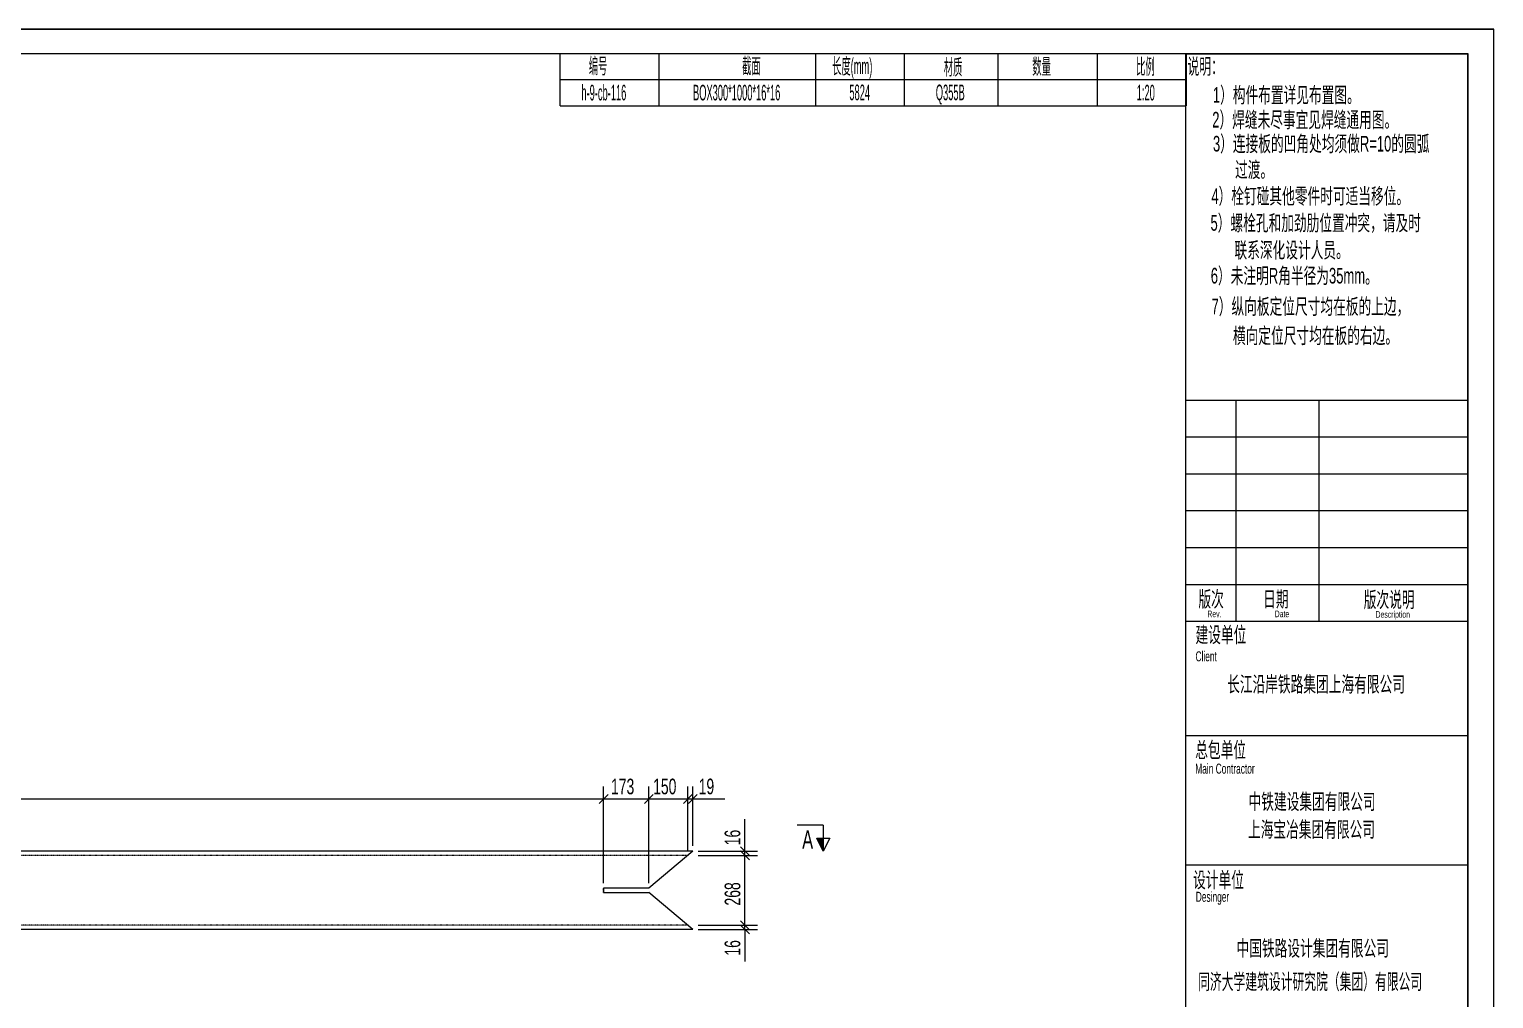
# Model space of a CAD drawing. Header units: millimetres. Extents: x 48 to 11980, y 100 to 8500.
# Drawn here: x 6364 to 11980, y 4785 to 8500 of the extents above; entities that cross this region are included whole.
import ezdxf

# ---------------------------------------------------------------- set-up
doc = ezdxf.new("R2010")
doc.units = ezdxf.units.MM
doc.linetypes.add('XKITLINE00', pattern=[0])
doc.linetypes.add('XKITLINE04', pattern=[3, 0.5, -0.5, 0.5, -0.5, 0.5, -0.5])
for name, color, linetype, lineweight in [('DrawingSheet', 5, 'Continuous', 0), ('OtherObjectType', 1, 'Continuous', 0), ('Part', 2, 'Continuous', 0), ('Section', 6, 'Continuous', 0), ('Z-DIMENSIONS', 1, 'Continuous', 0)]:
    doc.layers.add(name, color=color, linetype=linetype, lineweight=lineweight)
doc.styles.add('$TD_AUDIT_GENERATED_(CE)', font='ARIAL.TTF')
doc.styles.add('$TD_AUDIT_GENERATED_(E2)', font='ARIAL.TTF')
doc.styles.add('Arial', font='arial.ttf')
doc.styles.add('romsim', font='ARIAL.TTF')

# ---------------------------------------------------------------- blocks, each defined once
blk = doc.blocks.new('*A1')
at = {"layer": 'Part', "color": 4, "linetype": 'XKITLINE00', "lineweight": 0}
for p, q in [((8908.8, 5350), (3085, 5350)), ((8908.8, 5350), (8740.3, 5208)), ((8740.3, 5208), (8566.8, 5208)), ((8566.8, 5208), (8566.8, 5192)), ((8566.8, 5192), (8740.3, 5192)), ((8908.8, 5050), (8740.3, 5192)), ((8908.8, 5050), (3085, 5050))]:
    blk.add_line(p, q, dxfattribs=at)
at = {"layer": 'Part', "color": 7, "linetype": 'XKITLINE04', "lineweight": 0}
for p, q in [((8889.8, 5334), (3104, 5334)), ((8566.8, 5192), (8566.8, 5208)), ((8889.8, 5066), (3104, 5066))]:
    blk.add_line(p, q, dxfattribs=at)
blk = doc.blocks.new('*A3')
at = {"layer": 'DrawingSheet', "color": 5, "linetype": 'XKITLINE00', "lineweight": 0}
for p, q in [((11980, 8500), (100, 8500)), ((11980, 100), (11980, 8500))]:
    blk.add_line(p, q, dxfattribs=at)
blk = doc.blocks.new('*A4')
at = {"layer": 'OtherObjectType', "color": 7, "linetype": 'XKITLINE00', "lineweight": 0}
for p, q in [((8400, 8207), (8400, 8407)), ((8400, 8407), (10800, 8407)), ((8780, 8207), (8780, 8407)), ((9380, 8207), (9380, 8407)), ((9720, 8207), (9720, 8407)), ((10080, 8207), (10080, 8407)), ((10460, 8207), (10460, 8407)), ((10800, 8407), (10800, 8207)), ((8400, 8307), (10800, 8307)), ((8400, 8207), (10800, 8207))]:
    blk.add_line(p, q, dxfattribs=at)
at = {"layer": 'OtherObjectType', "color": 7, "width": 0.425}
for s, style, p in [('\\M+5B1E0\\M+5BAC5', 'Arial', (8509.8, 8329.8)), ('\\M+5BDD8\\M+5C3E6', 'Arial', (9097.7, 8329.7)), ('\\M+5B3A4\\M+5B6C8(mm)', 'Arial', (9442.7, 8328.8)), ('\\M+5B2C4\\M+5D6CA', 'Arial', (9871, 8325.4)), ('\\M+5CAFD\\M+5C1BF', 'Arial', (10210.7, 8327.7)), ('\\M+5B1C8\\M+5C0FD', 'Arial', (10608.9, 8327.4)), ('h-9-cb-116', '$TD_AUDIT_GENERATED_(CE)', (8481.4, 8227.5)), ('BOX300*1000*16*16', '$TD_AUDIT_GENERATED_(CE)', (8909.6, 8227.3)), ('5824', '$TD_AUDIT_GENERATED_(CE)', (9509.1, 8228.2)), ('Q355B', '$TD_AUDIT_GENERATED_(CE)', (9840.6, 8228)), ('1:20', '$TD_AUDIT_GENERATED_(CE)', (10611.2, 8227.5))]:
    blk.add_text(s, height=60, dxfattribs=dict(at, style=style)).set_placement(p)
blk = doc.blocks.new('*A5')
at = {"layer": 'OtherObjectType', "color": 7, "linetype": 'XKITLINE00', "lineweight": 0}
for p, q in [((100, 8500), (11980, 8500)), ((11980, 100), (11980, 8500)), ((360.1, 8407), (11880.6, 8407)), ((10798, 8406), (10798, 192)), ((10798, 8406), (11879.4, 8406)), ((11879.4, 8406), (11879.4, 192)), ((11880.6, 8407), (11880.6, 193)), ((10798, 7078.9), (11879.4, 7078.9)), ((10991.1, 7078.9), (10991.1, 6231.3)), ((11309, 7078.9), (11309, 6231.3)), ((10798, 6937.6), (11879.4, 6937.6)), ((10798, 6796.4), (11879.4, 6796.4)), ((10798, 6655.1), (11879.4, 6655.1)), ((10798, 6513.8), (11879.4, 6513.8)), ((10798, 6372.6), (11879.4, 6372.6)), ((10798, 6231.3), (11879.4, 6231.3)), ((10798, 5793.3), (11879.4, 5793.3)), ((10798, 5297.3), (11879.4, 5297.3))]:
    blk.add_line(p, q, dxfattribs=at)
at = {"layer": 'OtherObjectType', "color": 7, "style": '$TD_AUDIT_GENERATED_(E2)'}
for s, height, width, p in [('\\M+5CBB5\\M+5C3F7\\M+5A3BA', 60, 0.553327, (10805.8, 8328)), ('1\\M+5A3A9\\M+5B9B9\\M+5BCFE\\M+5B2BC\\M+5D6C3\\M+5CFEA\\M+5BCFB\\M+5B2BC\\M+5D6C3\\M+5CDBC\\M+5A1A3', 60, 0.595, (10903, 8218.4)), ('2\\M+5A3A9\\M+5BAB8\\M+5B7EC\\M+5CEB4\\M+5BEA1\\M+5CAC2\\M+5D2CB\\M+5BCFB\\M+5BAB8\\M+5B7EC\\M+5CDA8\\M+5D3C3\\M+5CDBC\\M+5A1A3', 60, 0.595, (10900.6, 8123.6)), ('3\\M+5A3A9\\M+5C1AC\\M+5BDD3\\M+5B0E5\\M+5B5C4\\M+5B0BC\\M+5BDC7\\M+5B4A6\\M+5BEF9\\M+5D0EB\\M+5D7F6R=10\\M+5B5C4\\M+5D4B2\\M+5BBA1', 60, 0.595, (10903.4, 8031.6)), ('\\M+5B9FD\\M+5B6C9\\M+5A1A3', 60, 0.595, (10988, 7932)), ('4\\M+5A3A9\\M+5CBA8\\M+5B6A4\\M+5C5F6\\M+5C6E4\\M+5CBFB\\M+5C1E3\\M+5BCFE\\M+5CAB1\\M+5BFC9\\M+5CACA\\M+5B5B1\\M+5D2C6\\M+5CEBB\\M+5A1A3', 60, 0.595, (10897.4, 7830.8)), ('5\\M+5A3A9\\M+5C2DD\\M+5CBA8\\M+5BFD7\\M+5BACD\\M+5BCD3\\M+5BEA2\\M+5C0DF\\M+5CEBB\\M+5D6C3\\M+5B3E5\\M+5CDBB\\M+5A3AC\\M+5C7EB\\M+5BCB0\\M+5CAB1', 60, 0.595, (10894, 7728)), ('\\M+5C1AA\\M+5CFB5\\M+5C9EE\\M+5BBAF\\M+5C9E8\\M+5BCC6\\M+5C8CB\\M+5D4B1\\M+5A1A3', 60, 0.595, (10986, 7624)), ('6\\M+5A3A9\\M+5CEB4\\M+5D7A2\\M+5C3F7R\\M+5BDC7\\M+5B0EB\\M+5BEB6\\M+5CEAA35mm\\M+5A1A3', 60, 0.595, (10895, 7525.7)), ('7\\M+5A3A9\\M+5D7DD\\M+5CFF2\\M+5B0E5\\M+5B6A8\\M+5CEBB\\M+5B3DF\\M+5B4E7\\M+5BEF9\\M+5D4DA\\M+5B0E5\\M+5B5C4\\M+5C9CF\\M+5B1DF\\M+5A3AC', 60, 0.595, (10898, 7408)), ('\\M+5BAE1\\M+5CFF2\\M+5B6A8\\M+5CEBB\\M+5B3DF\\M+5B4E7\\M+5BEF9\\M+5D4DA\\M+5B0E5\\M+5B5C4\\M+5D3D2\\M+5B1DF\\M+5A1A3', 60, 0.595, (10980, 7296)), ('\\M+5B0E6\\M+5B4CE', 60, 0.595, (10847.7, 6286.3)), ('\\M+5C8D5\\M+5C6DA', 60, 0.595, (11096, 6286.3)), ('\\M+5B0E6\\M+5B4CE\\M+5CBB5\\M+5C3F7', 60, 0.595, (11481.7, 6284.3)), ('Rev.', 25.43, 0.595, (10881.8, 6246.7)), ('Date', 25.43, 0.595, (11140.1, 6246.7)), ('Description', 25.427, 0.595, (11526.9, 6244.7)), ('\\M+5BDA8\\M+5C9E8\\M+5B5A5\\M+5CEBB', 60, 0.595, (10836.5, 6149.7)), ('Client', 38.54, 0.595, (10836.5, 6077.5)), ('\\M+5B3A4\\M+5BDAD\\M+5D1D8\\M+5B0B6\\M+5CCFA\\M+5C2B7\\M+5BCAF\\M+5CDC5\\M+5C9CF\\M+5BAA3\\M+5D3D0\\M+5CFDE\\M+5B9AB\\M+5CBBE', 60, 0.595, (10957.9, 5960)), ('\\M+5D7DC\\M+5B0FC\\M+5B5A5\\M+5CEBB', 60, 0.595, (10835.5, 5708.3)), ('Main Contractor', 38.545, 0.595, (10835.5, 5647)), ('\\M+5D6D0\\M+5CCFA\\M+5BDA8\\M+5C9E8\\M+5BCAF\\M+5CDC5\\M+5D3D0\\M+5CFDE\\M+5B9AB\\M+5CBBE', 60, 0.595, (11040, 5510)), ('\\M+5C9CF\\M+5BAA3\\M+5B1A6\\M+5D2B1\\M+5BCAF\\M+5CDC5\\M+5D3D0\\M+5CFDE\\M+5B9AB\\M+5CBBE', 60, 0.595, (11037.8, 5403.4)), ('\\M+5C9E8\\M+5BCC6\\M+5B5A5\\M+5CEBB', 60, 0.595, (10827.4, 5210)), ('Desinger', 38.54, 0.595, (10837.5, 5155.9)), ('\\M+5D6D0\\M+5B9FA\\M+5CCFA\\M+5C2B7\\M+5C9E8\\M+5BCC6\\M+5BCAF\\M+5CDC5\\M+5D3D0\\M+5CFDE\\M+5B9AB\\M+5CBBE', 60, 0.595, (10994, 4948)), ('\\M+5CDAC\\M+5BCC3\\M+5B4F3\\M+5D1A7\\M+5BDA8\\M+5D6FE\\M+5C9E8\\M+5BCC6\\M+5D1D0\\M+5BEBF\\M+5D4BA\\M+5A3A8\\M+5BCAF\\M+5CDC5\\M+5A3A9\\M+5D3D0\\M+5CFDE\\M+5B9AB\\M+5CBBE', 60, 0.5525, (10846.5, 4820))]:
    blk.add_text(s, height=height, dxfattribs=dict(at, width=width)).set_placement(p)
blk = doc.blocks.new('*A6')
at = {"layer": 'Z-DIMENSIONS', "color": 3, "linetype": 'XKITLINE00', "lineweight": 0}
for p, q in [((8925.8, 5567), (8891.8, 5533)), ((8908.8, 5370), (8908.8, 5598)), ((3085, 5550), (8908.8, 5550))]:
    blk.add_line(p, q, dxfattribs=at)
at = {"layer": 'Z-DIMENSIONS', "color": 7}
blk.add_point((8908.8, 5550), dxfattribs=at)
blk = doc.blocks.new('*A10')
at = {"layer": 'Z-DIMENSIONS', "color": 3, "linetype": 'XKITLINE00', "lineweight": 0}
for p, q in [((3444, 5567), (3410, 5533)), ((3427, 5228), (3427, 5598)), ((8583.8, 5567), (8549.8, 5533)), ((8566.8, 5228), (8566.8, 5598)), ((3427, 5550), (8566.8, 5550))]:
    blk.add_line(p, q, dxfattribs=at)
at = {"layer": 'Z-DIMENSIONS', "color": 7}
for p in [(3427, 5550), (8566.8, 5550)]:
    blk.add_point(p, dxfattribs=at)
at = {"layer": 'Z-DIMENSIONS', "color": 7, "style": 'romsim', "width": 0.6375}
blk.add_text('5140', height=60, dxfattribs=at).set_placement((5919, 5568))
blk = doc.blocks.new('*A11')
at = {"layer": 'Z-DIMENSIONS', "color": 3, "linetype": 'XKITLINE00', "lineweight": 0}
for p, q in [((8583.8, 5567), (8549.8, 5533)), ((8566.8, 5228), (8566.8, 5598)), ((8757.3, 5567), (8723.3, 5533)), ((8740.3, 5228), (8740.3, 5598)), ((8566.8, 5550), (8740.3, 5550))]:
    blk.add_line(p, q, dxfattribs=at)
at = {"layer": 'Z-DIMENSIONS', "color": 7}
for p in [(8566.8, 5550), (8740.3, 5550)]:
    blk.add_point(p, dxfattribs=at)
at = {"layer": 'Z-DIMENSIONS', "color": 7, "style": 'romsim', "width": 0.6375}
blk.add_text('173', height=60, dxfattribs=at).set_placement((8595.1, 5568))
blk = doc.blocks.new('*A12')
at = {"layer": 'Z-DIMENSIONS', "color": 3, "linetype": 'XKITLINE00', "lineweight": 0}
for p, q in [((8757.3, 5567), (8723.3, 5533)), ((8740.3, 5228), (8740.3, 5598)), ((8906.8, 5567), (8872.8, 5533)), ((8889.8, 5354), (8889.8, 5598)), ((8740.3, 5550), (8889.8, 5550))]:
    blk.add_line(p, q, dxfattribs=at)
at = {"layer": 'Z-DIMENSIONS', "color": 7}
for p in [(8740.3, 5550), (8889.8, 5550)]:
    blk.add_point(p, dxfattribs=at)
at = {"layer": 'Z-DIMENSIONS', "color": 7, "style": 'romsim', "width": 0.6375}
blk.add_text('150', height=60, dxfattribs=at).set_placement((8756.6, 5568))
blk = doc.blocks.new('*A13')
at = {"layer": 'Z-DIMENSIONS', "color": 3, "linetype": 'XKITLINE00', "lineweight": 0}
for p, q in [((8906.8, 5567), (8872.8, 5533)), ((8889.8, 5354), (8889.8, 5598)), ((8925.8, 5567), (8891.8, 5533)), ((8908.8, 5370), (8908.8, 5598)), ((8889.8, 5550), (8908.8, 5550)), ((8908.8, 5550), (9031.7, 5550)), ((8908.8, 5550), (9031.7, 5550))]:
    blk.add_line(p, q, dxfattribs=at)
at = {"layer": 'Z-DIMENSIONS', "color": 7}
for p in [(8889.8, 5550), (8908.8, 5550)]:
    blk.add_point(p, dxfattribs=at)
at = {"layer": 'Z-DIMENSIONS', "color": 7, "style": 'romsim', "width": 0.6375}
blk.add_text('19', height=60, dxfattribs=at).set_placement((8931.3, 5568))
blk = doc.blocks.new('*A17')
at = {"layer": 'Z-DIMENSIONS', "color": 3, "linetype": 'XKITLINE00', "lineweight": 0}
for p, q in [((8928.8, 5066), (9156.8, 5066)), ((9091.8, 5083), (9125.8, 5049)), ((9091.8, 5067), (9125.8, 5033)), ((9108.8, 5050), (9108.8, 5066)), ((8928.8, 5050), (9156.8, 5050)), ((9108.8, 5050), (9108.8, 4927.1)), ((9108.8, 5050), (9108.8, 4927.1))]:
    blk.add_line(p, q, dxfattribs=at)
at = {"layer": 'Z-DIMENSIONS', "color": 7}
for p in [(9108.8, 5066), (9108.8, 5050)]:
    blk.add_point(p, dxfattribs=at)
at = {"layer": 'Z-DIMENSIONS', "color": 7, "style": 'romsim', "width": 0.6375}
blk.add_text('16', height=60, rotation=90.0002, dxfattribs=at).set_placement((9090.8, 4949.6))
blk = doc.blocks.new('*A18')
at = {"layer": 'Z-DIMENSIONS', "color": 3, "linetype": 'XKITLINE00', "lineweight": 0}
for p, q in [((9091.8, 5351), (9125.8, 5317)), ((8928.8, 5334), (9156.8, 5334)), ((9108.8, 5066), (9108.8, 5334)), ((8928.8, 5066), (9156.8, 5066)), ((9091.8, 5083), (9125.8, 5049))]:
    blk.add_line(p, q, dxfattribs=at)
at = {"layer": 'Z-DIMENSIONS', "color": 7}
for p in [(9108.8, 5334), (9108.8, 5066)]:
    blk.add_point(p, dxfattribs=at)
at = {"layer": 'Z-DIMENSIONS', "color": 7, "style": 'romsim', "width": 0.6375}
blk.add_text('268', height=60, rotation=90.0002, dxfattribs=at).set_placement((9090.8, 5141.6))
blk = doc.blocks.new('*A19')
at = {"layer": 'Z-DIMENSIONS', "color": 3, "linetype": 'XKITLINE00', "lineweight": 0}
for p, q in [((9108.8, 5350), (9108.8, 5472.9)), ((9108.8, 5350), (9108.8, 5472.9)), ((8928.8, 5350), (9156.8, 5350)), ((9091.8, 5367), (9125.8, 5333)), ((9091.8, 5351), (9125.8, 5317)), ((9108.8, 5334), (9108.8, 5350)), ((8928.8, 5334), (9156.8, 5334))]:
    blk.add_line(p, q, dxfattribs=at)
at = {"layer": 'Z-DIMENSIONS', "color": 7}
for p in [(9108.8, 5350), (9108.8, 5334)]:
    blk.add_point(p, dxfattribs=at)
at = {"layer": 'Z-DIMENSIONS', "color": 7, "style": 'romsim', "width": 0.6375}
blk.add_text('16', height=60, rotation=90.0002, dxfattribs=at).set_placement((9090.8, 5372.5))
blk = doc.blocks.new('*A24')
at = {"layer": 'Section'}
blk.add_hatch(color=6, dxfattribs=at).paths.add_polyline_path([(9408.8, 5400), (9408.8, 5350), (9383.8, 5400)], flags=17)
at = {"layer": 'Section', "color": 6, "linetype": 'XKITLINE00', "lineweight": 0}
for p, q in [((9408.8, 5450), (9308.8, 5450)), ((9408.8, 5450), (9408.8, 5350)), ((9383.8, 5400), (9433.8, 5400)), ((9408.8, 5350), (9383.8, 5400)), ((9433.8, 5400), (9408.8, 5350))]:
    blk.add_line(p, q, dxfattribs=at)
at = {"layer": 'Section', "color": 6, "style": 'romsim', "width": 0.6375}
blk.add_text('A', height=70, dxfattribs=at).set_placement((9328.3, 5360))

msp = doc.modelspace()

# ---------------------------------------------------------------- block references
at = {"lineweight": 0}
for name in ['*A3', '*A5', '*A4', '*A6', '*A10', '*A11', '*A12', '*A13', '*A24', '*A19', '*A1', '*A18', '*A17']:
    msp.add_blockref(name, (0, 0), dxfattribs=at)

doc.saveas('drawing.dxf')
